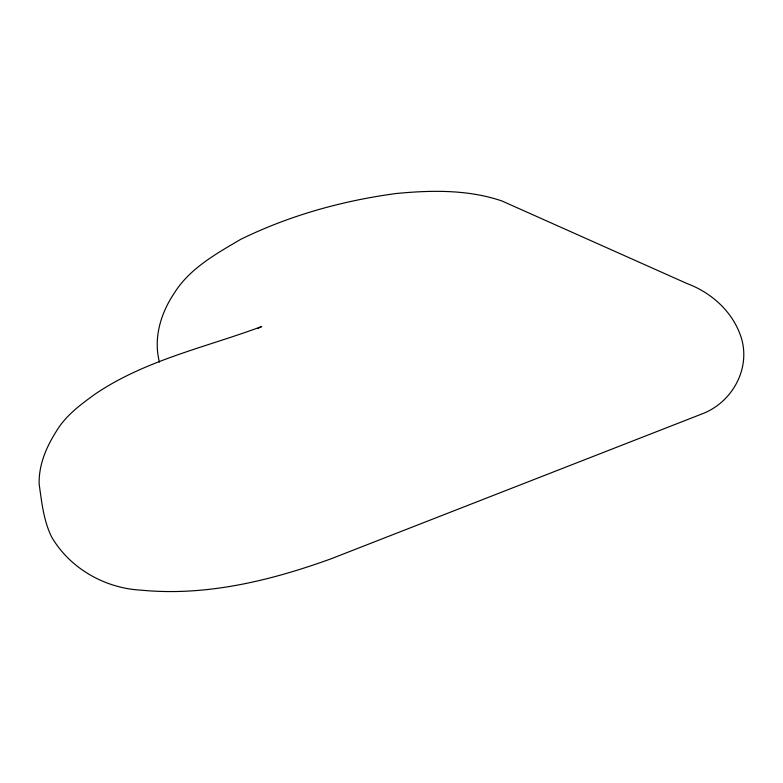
<?xml version="1.0" encoding="UTF-8"?>
<svg xmlns="http://www.w3.org/2000/svg" width="783" height="783" viewBox="0 0 783 783"><rect width="100%" height="100%" fill="white"/><g stroke="black" fill="none" stroke-linecap="round" stroke-linejoin="round"><path stroke-width="1.17" d="M257.392 328.566L261.63 326.55C205.586 347.388 145.266 360.053 95.105 394.103C80.463 404.684 65.371 415.812 56.122 431.658C46.138 447.406 38.661 465.092 39.15 484.051C41.705 501.981 43.505 520.264 51.521 536.776C69.824 568.37 104.873 588.287 141.146 590.157C206.007 596.489 270.869 580.653 331.473 558.641L701.265 414.207C730.97 403.451 750.202 370.653 741.824 339.616C734.2 313.073 712.403 292.979 686.945 283.515L501.864 200.947C467.989 189.457 431.57 190.132 396.394 193.489C342.514 200.702 289.485 215.413 240.606 239.402C216.088 253.829 189.398 268.559 174.061 293.478C160.632 313.503 153.272 338.256 159.438 362.128"/></g></svg>
